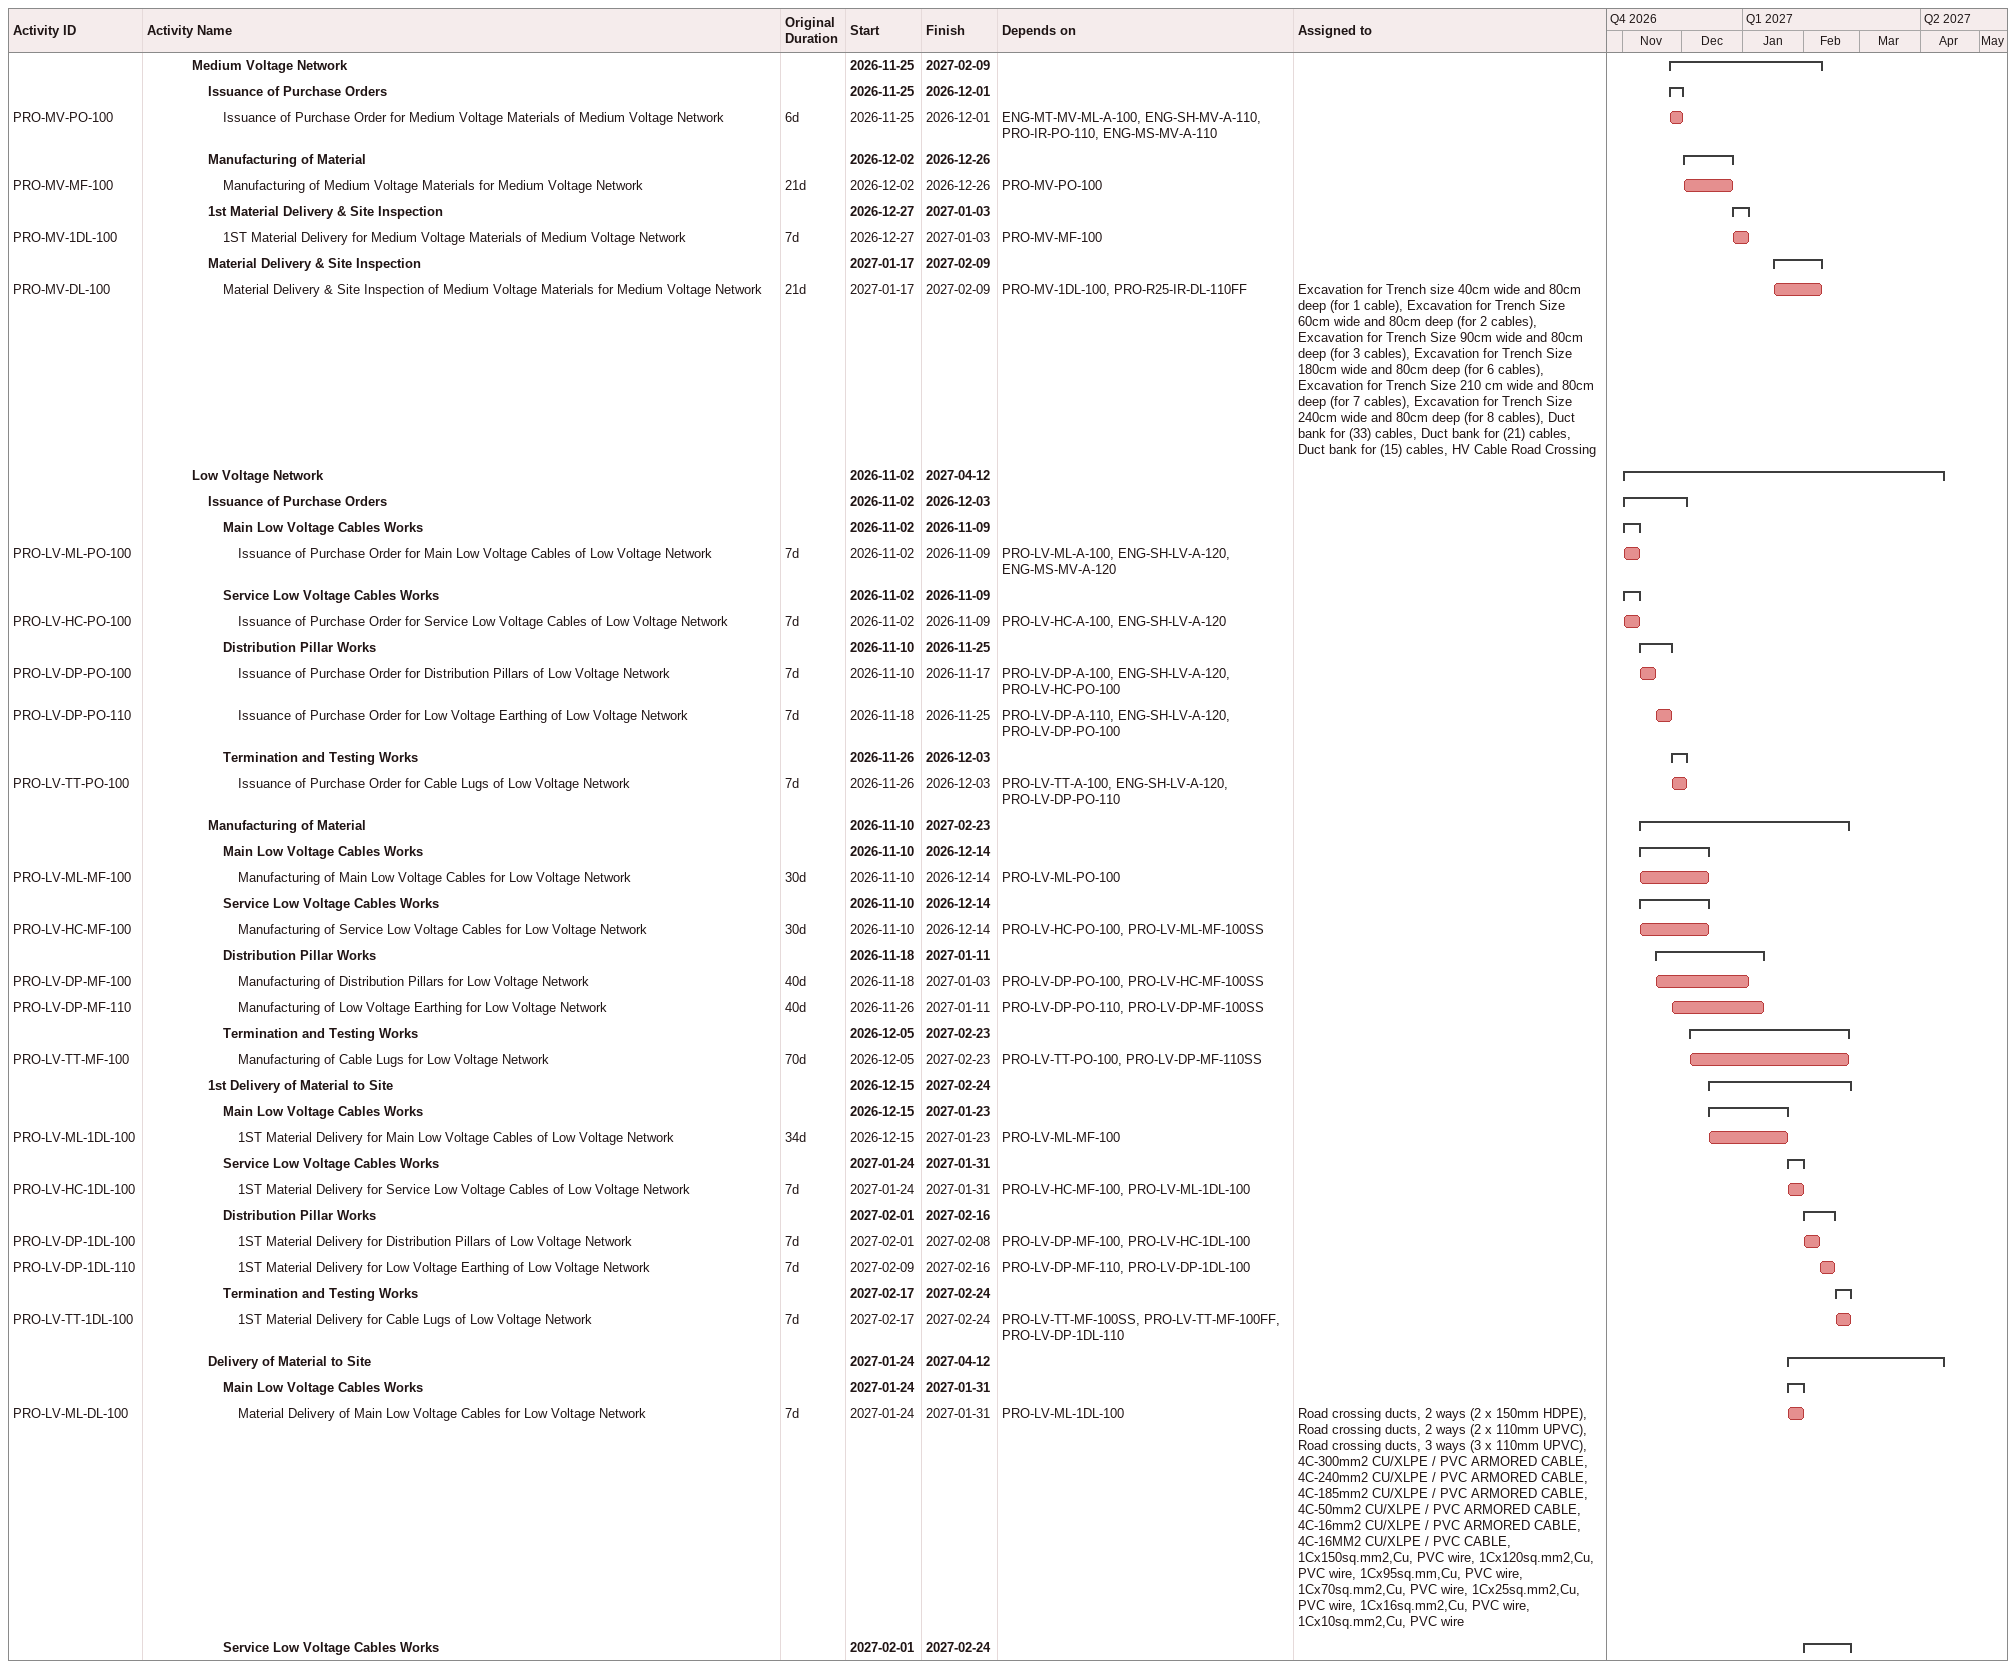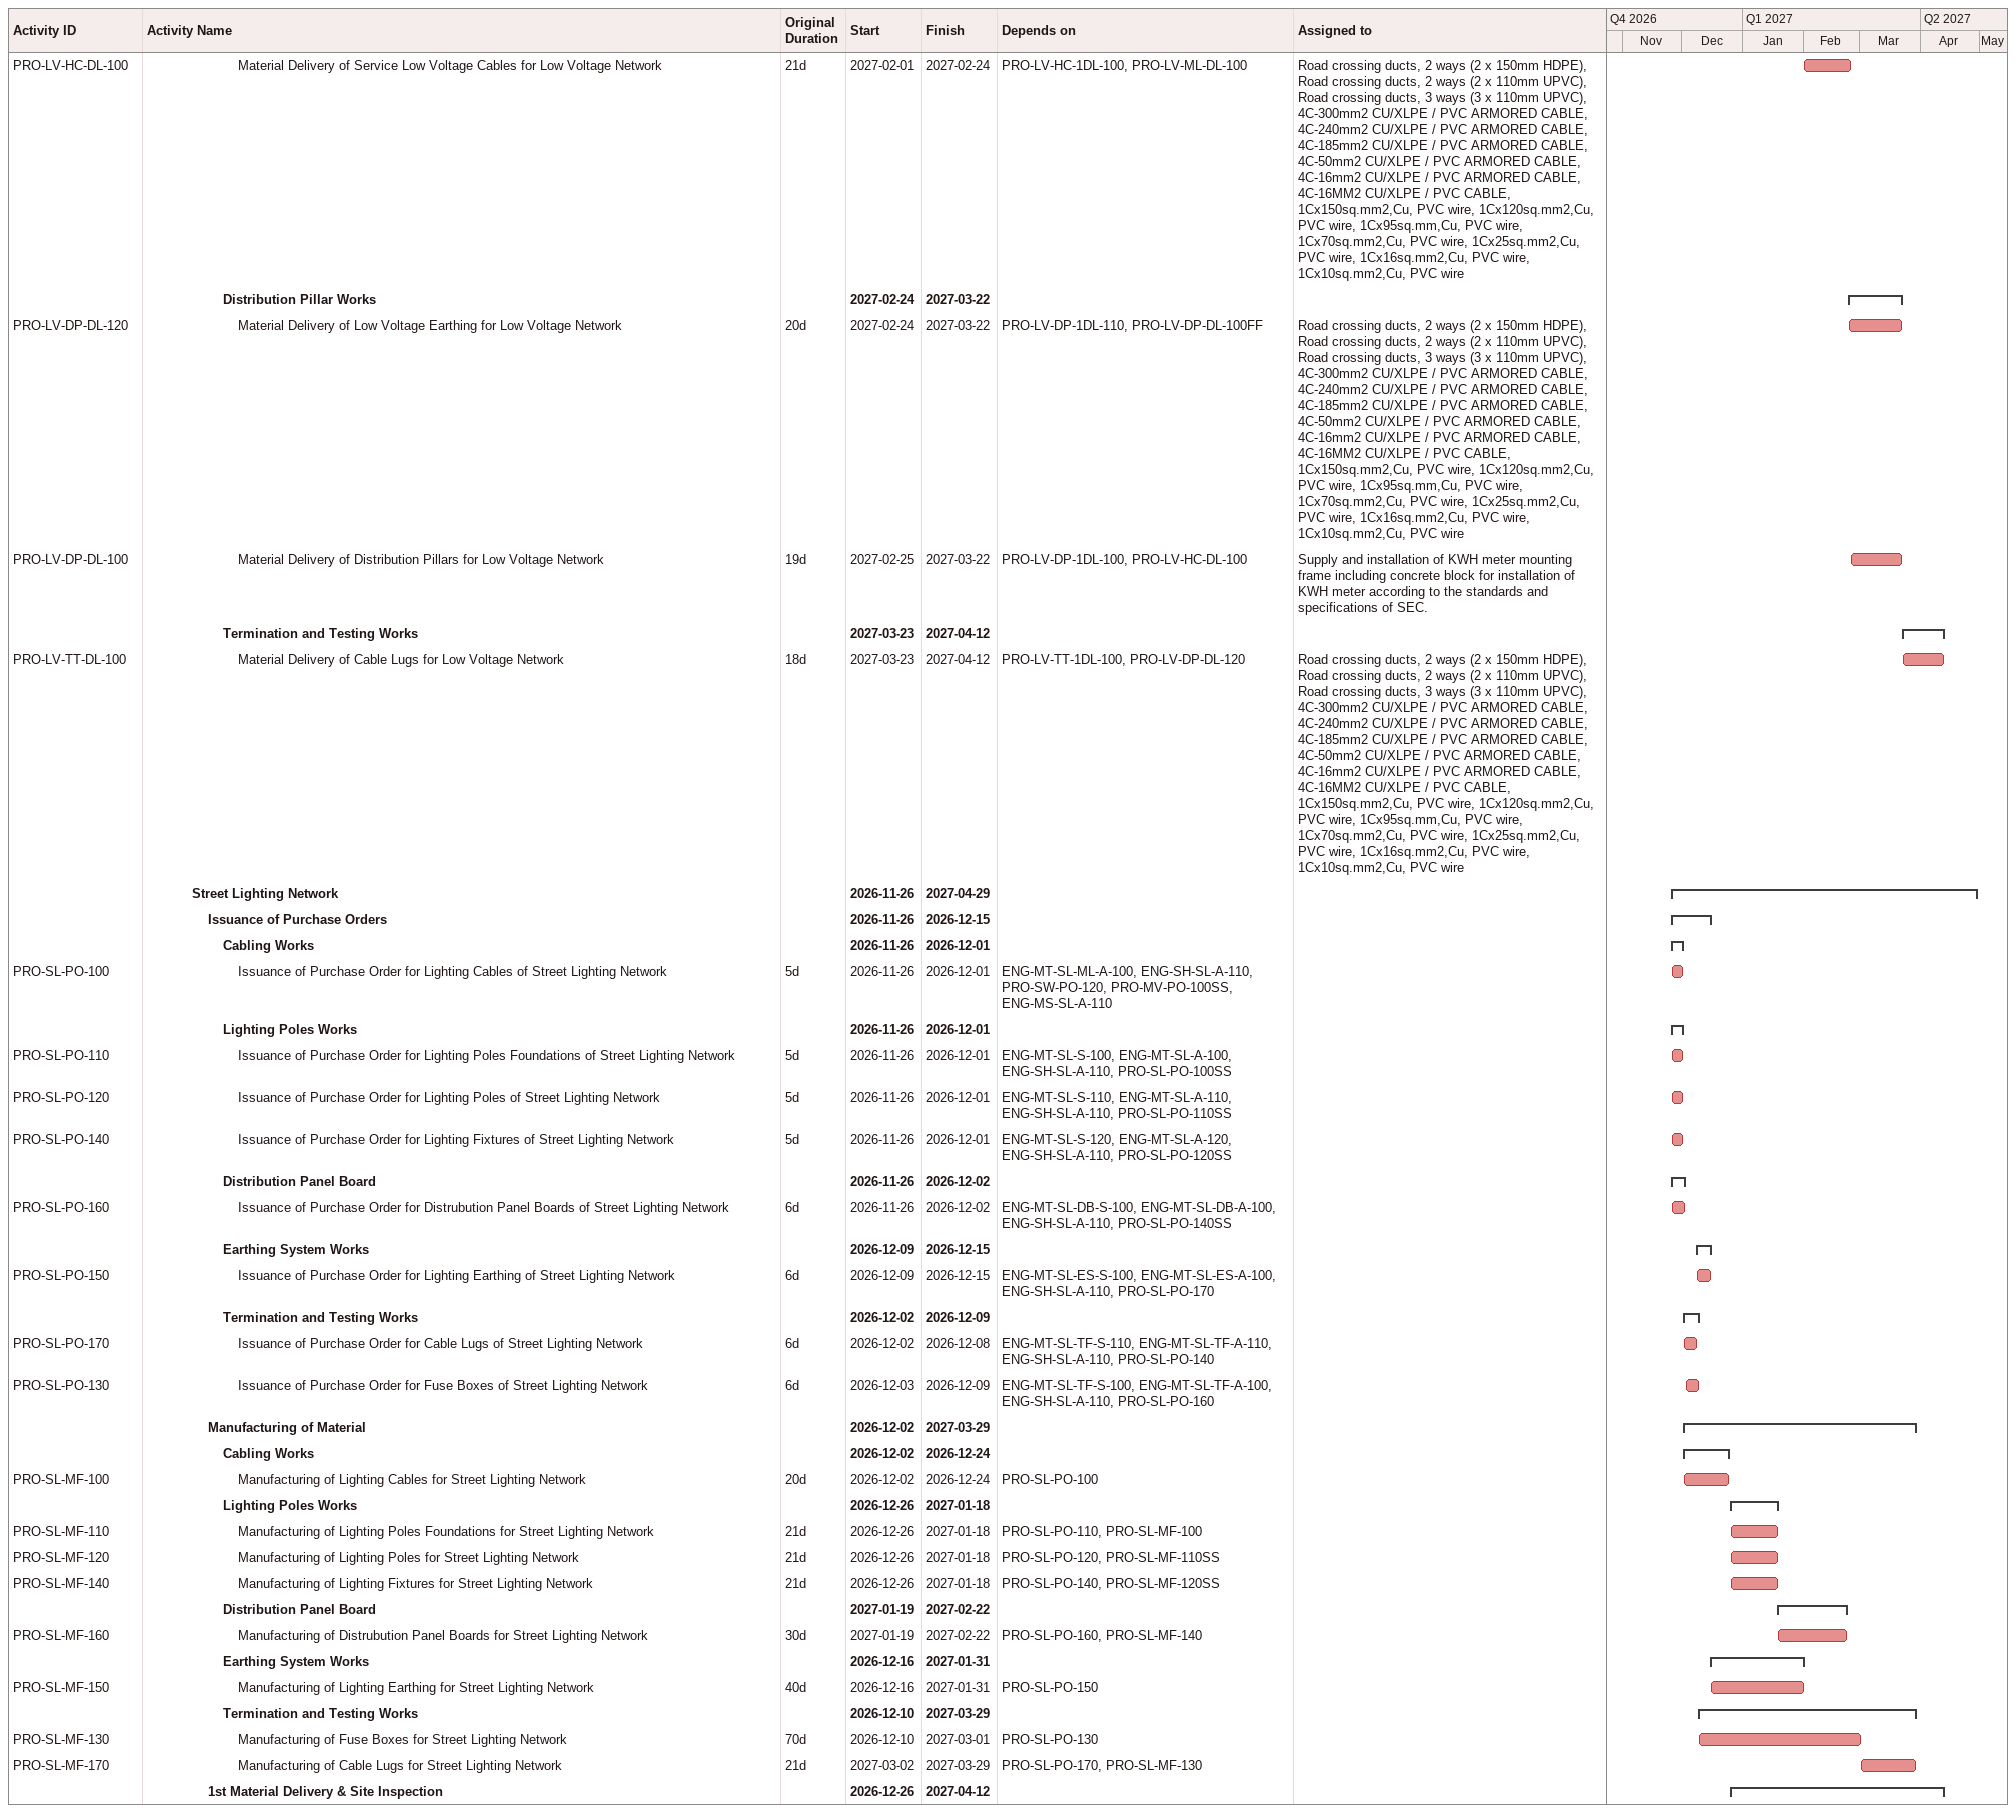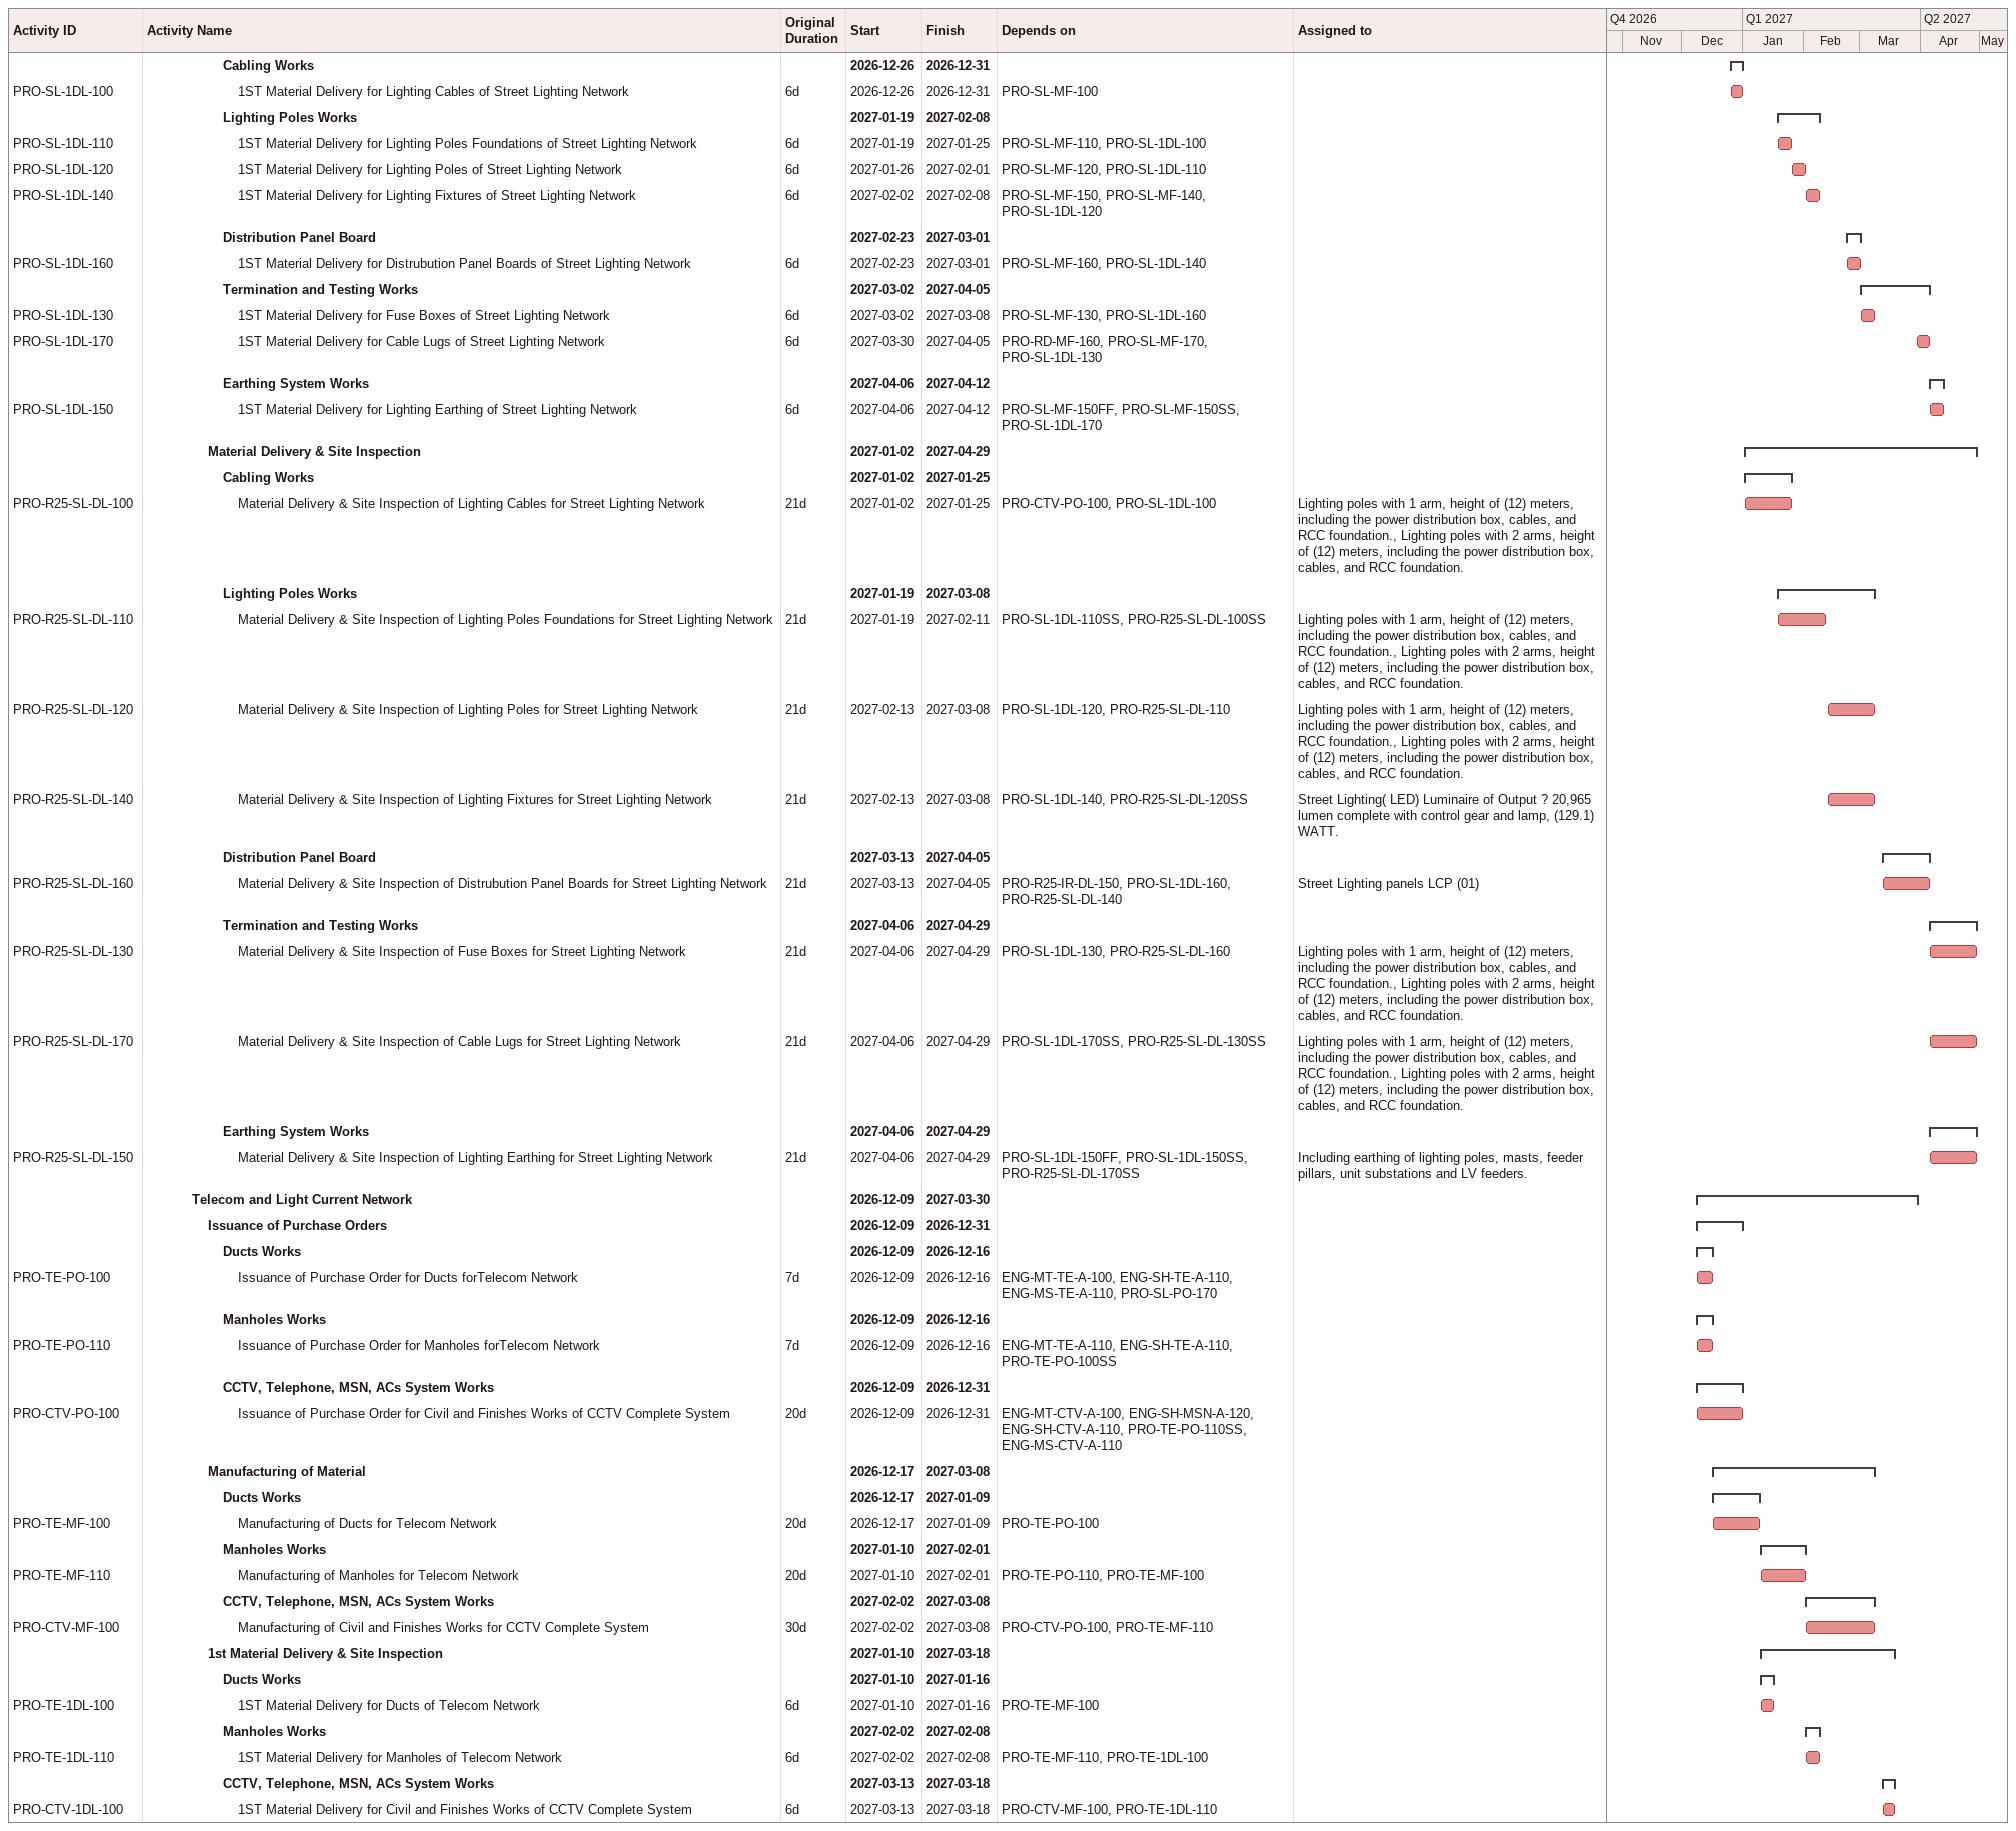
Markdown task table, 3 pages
| ID | Level | Task | Original duration | Start | Finish | Predecessors | Resources |
|---|---|---|---|---|---|---|---|
|  | 4 | **Medium Voltage Network** |  | 2026-11-25 | 2027-02-09 |  |  |
|  | 5 | **Issuance of Purchase Orders** |  | 2026-11-25 | 2026-12-01 |  |  |
| PRO-MV-PO-100 | 6 | Issuance of Purchase Order for Medium Voltage Materials of Medium Voltage Network | 6d | 2026-11-25 | 2026-12-01 | ENG-MT-MV-ML-A-100, ENG-SH-MV-A-110, PRO-IR-PO-110, ENG-MS-MV-A-110 |  |
|  | 5 | **Manufacturing of Material** |  | 2026-12-02 | 2026-12-26 |  |  |
| PRO-MV-MF-100 | 6 | Manufacturing of Medium Voltage Materials for Medium Voltage Network | 21d | 2026-12-02 | 2026-12-26 | PRO-MV-PO-100 |  |
|  | 5 | **1st Material Delivery & Site Inspection** |  | 2026-12-27 | 2027-01-03 |  |  |
| PRO-MV-1DL-100 | 6 | 1ST Material Delivery for Medium Voltage Materials of Medium Voltage Network | 7d | 2026-12-27 | 2027-01-03 | PRO-MV-MF-100 |  |
|  | 5 | **Material Delivery & Site Inspection** |  | 2027-01-17 | 2027-02-09 |  |  |
| PRO-MV-DL-100 | 6 | Material Delivery & Site Inspection of Medium Voltage Materials for Medium Voltage Network | 21d | 2027-01-17 | 2027-02-09 | PRO-MV-1DL-100, PRO-R25-IR-DL-110FF | Excavation for Trench size 40cm wide and 80cm deep (for 1 cable), Excavation for Trench Size 60cm wide and 80cm deep (for 2 cables), Excavation for Trench Size 90cm wide and 80cm deep (for 3 cables), Excavation for Trench Size 180cm wide and 80cm deep (for 6 cables), Excavation for Trench Size 210 cm wide and 80cm deep (for 7 cables), Excavation for Trench Size 240cm wide and 80cm deep (for 8 cables), Duct bank for (33) cables, Duct bank for (21) cables, Duct bank for (15) cables, HV Cable Road Crossing |
|  | 4 | **Low Voltage Network** |  | 2026-11-02 | 2027-04-12 |  |  |
|  | 5 | **Issuance of Purchase Orders** |  | 2026-11-02 | 2026-12-03 |  |  |
|  | 6 | **Main Low Voltage Cables Works** |  | 2026-11-02 | 2026-11-09 |  |  |
| PRO-LV-ML-PO-100 | 7 | Issuance of Purchase Order for Main Low Voltage Cables of Low Voltage Network | 7d | 2026-11-02 | 2026-11-09 | PRO-LV-ML-A-100, ENG-SH-LV-A-120, ENG-MS-MV-A-120 |  |
|  | 6 | **Service Low Voltage Cables Works** |  | 2026-11-02 | 2026-11-09 |  |  |
| PRO-LV-HC-PO-100 | 7 | Issuance of Purchase Order for Service Low Voltage Cables of Low Voltage Network | 7d | 2026-11-02 | 2026-11-09 | PRO-LV-HC-A-100, ENG-SH-LV-A-120 |  |
|  | 6 | **Distribution Pillar Works** |  | 2026-11-10 | 2026-11-25 |  |  |
| PRO-LV-DP-PO-100 | 7 | Issuance of Purchase Order for Distribution Pillars of Low Voltage Network | 7d | 2026-11-10 | 2026-11-17 | PRO-LV-DP-A-100, ENG-SH-LV-A-120, PRO-LV-HC-PO-100 |  |
| PRO-LV-DP-PO-110 | 7 | Issuance of Purchase Order for Low Voltage Earthing of Low Voltage Network | 7d | 2026-11-18 | 2026-11-25 | PRO-LV-DP-A-110, ENG-SH-LV-A-120, PRO-LV-DP-PO-100 |  |
|  | 6 | **Termination and Testing Works** |  | 2026-11-26 | 2026-12-03 |  |  |
| PRO-LV-TT-PO-100 | 7 | Issuance of Purchase Order for Cable Lugs of Low Voltage Network | 7d | 2026-11-26 | 2026-12-03 | PRO-LV-TT-A-100, ENG-SH-LV-A-120, PRO-LV-DP-PO-110 |  |
|  | 5 | **Manufacturing of Material** |  | 2026-11-10 | 2027-02-23 |  |  |
|  | 6 | **Main Low Voltage Cables Works** |  | 2026-11-10 | 2026-12-14 |  |  |
| PRO-LV-ML-MF-100 | 7 | Manufacturing of Main Low Voltage Cables for Low Voltage Network | 30d | 2026-11-10 | 2026-12-14 | PRO-LV-ML-PO-100 |  |
|  | 6 | **Service Low Voltage Cables Works** |  | 2026-11-10 | 2026-12-14 |  |  |
| PRO-LV-HC-MF-100 | 7 | Manufacturing of Service Low Voltage Cables for Low Voltage Network | 30d | 2026-11-10 | 2026-12-14 | PRO-LV-HC-PO-100, PRO-LV-ML-MF-100SS |  |
|  | 6 | **Distribution Pillar Works** |  | 2026-11-18 | 2027-01-11 |  |  |
| PRO-LV-DP-MF-100 | 7 | Manufacturing of Distribution Pillars for Low Voltage Network | 40d | 2026-11-18 | 2027-01-03 | PRO-LV-DP-PO-100, PRO-LV-HC-MF-100SS |  |
| PRO-LV-DP-MF-110 | 7 | Manufacturing of Low Voltage Earthing for Low Voltage Network | 40d | 2026-11-26 | 2027-01-11 | PRO-LV-DP-PO-110, PRO-LV-DP-MF-100SS |  |
|  | 6 | **Termination and Testing Works** |  | 2026-12-05 | 2027-02-23 |  |  |
| PRO-LV-TT-MF-100 | 7 | Manufacturing of Cable Lugs for Low Voltage Network | 70d | 2026-12-05 | 2027-02-23 | PRO-LV-TT-PO-100, PRO-LV-DP-MF-110SS |  |
|  | 5 | **1st Delivery of Material to Site** |  | 2026-12-15 | 2027-02-24 |  |  |
|  | 6 | **Main Low Voltage Cables Works** |  | 2026-12-15 | 2027-01-23 |  |  |
| PRO-LV-ML-1DL-100 | 7 | 1ST Material Delivery for Main Low Voltage Cables of Low Voltage Network | 34d | 2026-12-15 | 2027-01-23 | PRO-LV-ML-MF-100 |  |
|  | 6 | **Service Low Voltage Cables Works** |  | 2027-01-24 | 2027-01-31 |  |  |
| PRO-LV-HC-1DL-100 | 7 | 1ST Material Delivery for Service Low Voltage Cables of Low Voltage Network | 7d | 2027-01-24 | 2027-01-31 | PRO-LV-HC-MF-100, PRO-LV-ML-1DL-100 |  |
|  | 6 | **Distribution Pillar Works** |  | 2027-02-01 | 2027-02-16 |  |  |
| PRO-LV-DP-1DL-100 | 7 | 1ST Material Delivery for Distribution Pillars of Low Voltage Network | 7d | 2027-02-01 | 2027-02-08 | PRO-LV-DP-MF-100, PRO-LV-HC-1DL-100 |  |
| PRO-LV-DP-1DL-110 | 7 | 1ST Material Delivery for Low Voltage Earthing of Low Voltage Network | 7d | 2027-02-09 | 2027-02-16 | PRO-LV-DP-MF-110, PRO-LV-DP-1DL-100 |  |
|  | 6 | **Termination and Testing Works** |  | 2027-02-17 | 2027-02-24 |  |  |
| PRO-LV-TT-1DL-100 | 7 | 1ST Material Delivery for Cable Lugs of Low Voltage Network | 7d | 2027-02-17 | 2027-02-24 | PRO-LV-TT-MF-100SS, PRO-LV-TT-MF-100FF, PRO-LV-DP-1DL-110 |  |
|  | 5 | **Delivery of Material to Site** |  | 2027-01-24 | 2027-04-12 |  |  |
|  | 6 | **Main Low Voltage Cables Works** |  | 2027-01-24 | 2027-01-31 |  |  |
| PRO-LV-ML-DL-100 | 7 | Material Delivery of Main Low Voltage Cables for Low Voltage Network | 7d | 2027-01-24 | 2027-01-31 | PRO-LV-ML-1DL-100 | Road crossing ducts, 2 ways (2 x 150mm HDPE), Road crossing ducts, 2 ways (2 x 110mm UPVC), Road crossing ducts, 3 ways (3 x 110mm UPVC), 4C-300mm2 CU/XLPE / PVC ARMORED CABLE, 4C-240mm2 CU/XLPE / PVC ARMORED CABLE, 4C-185mm2 CU/XLPE / PVC ARMORED CABLE, 4C-50mm2 CU/XLPE / PVC ARMORED CABLE, 4C-16mm2 CU/XLPE / PVC ARMORED CABLE, 4C-16MM2 CU/XLPE / PVC CABLE, 1Cx150sq.mm2,Cu, PVC wire, 1Cx120sq.mm2,Cu, PVC wire, 1Cx95sq.mm,Cu, PVC wire, 1Cx70sq.mm2,Cu, PVC wire, 1Cx25sq.mm2,Cu, PVC wire, 1Cx16sq.mm2,Cu, PVC wire, 1Cx10sq.mm2,Cu, PVC wire |
|  | 6 | **Service Low Voltage Cables Works** |  | 2027-02-01 | 2027-02-24 |  |  |
| PRO-LV-HC-DL-100 | 7 | Material Delivery of Service Low Voltage Cables for Low Voltage Network | 21d | 2027-02-01 | 2027-02-24 | PRO-LV-HC-1DL-100, PRO-LV-ML-DL-100 | Road crossing ducts, 2 ways (2 x 150mm HDPE), Road crossing ducts, 2 ways (2 x 110mm UPVC), Road crossing ducts, 3 ways (3 x 110mm UPVC), 4C-300mm2 CU/XLPE / PVC ARMORED CABLE, 4C-240mm2 CU/XLPE / PVC ARMORED CABLE, 4C-185mm2 CU/XLPE / PVC ARMORED CABLE, 4C-50mm2 CU/XLPE / PVC ARMORED CABLE, 4C-16mm2 CU/XLPE / PVC ARMORED CABLE, 4C-16MM2 CU/XLPE / PVC CABLE, 1Cx150sq.mm2,Cu, PVC wire, 1Cx120sq.mm2,Cu, PVC wire, 1Cx95sq.mm,Cu, PVC wire, 1Cx70sq.mm2,Cu, PVC wire, 1Cx25sq.mm2,Cu, PVC wire, 1Cx16sq.mm2,Cu, PVC wire, 1Cx10sq.mm2,Cu, PVC wire |
|  | 6 | **Distribution Pillar Works** |  | 2027-02-24 | 2027-03-22 |  |  |
| PRO-LV-DP-DL-120 | 7 | Material Delivery of Low Voltage Earthing for Low Voltage Network | 20d | 2027-02-24 | 2027-03-22 | PRO-LV-DP-1DL-110, PRO-LV-DP-DL-100FF | Road crossing ducts, 2 ways (2 x 150mm HDPE), Road crossing ducts, 2 ways (2 x 110mm UPVC), Road crossing ducts, 3 ways (3 x 110mm UPVC), 4C-300mm2 CU/XLPE / PVC ARMORED CABLE, 4C-240mm2 CU/XLPE / PVC ARMORED CABLE, 4C-185mm2 CU/XLPE / PVC ARMORED CABLE, 4C-50mm2 CU/XLPE / PVC ARMORED CABLE, 4C-16mm2 CU/XLPE / PVC ARMORED CABLE, 4C-16MM2 CU/XLPE / PVC CABLE, 1Cx150sq.mm2,Cu, PVC wire, 1Cx120sq.mm2,Cu, PVC wire, 1Cx95sq.mm,Cu, PVC wire, 1Cx70sq.mm2,Cu, PVC wire, 1Cx25sq.mm2,Cu, PVC wire, 1Cx16sq.mm2,Cu, PVC wire, 1Cx10sq.mm2,Cu, PVC wire |
| PRO-LV-DP-DL-100 | 7 | Material Delivery of Distribution Pillars for Low Voltage Network | 19d | 2027-02-25 | 2027-03-22 | PRO-LV-DP-1DL-100, PRO-LV-HC-DL-100 | Supply and installation of KWH meter mounting frame including concrete block for installation of KWH meter according to the standards and specifications of SEC. |
|  | 6 | **Termination and Testing Works** |  | 2027-03-23 | 2027-04-12 |  |  |
| PRO-LV-TT-DL-100 | 7 | Material Delivery of Cable Lugs for Low Voltage Network | 18d | 2027-03-23 | 2027-04-12 | PRO-LV-TT-1DL-100, PRO-LV-DP-DL-120 | Road crossing ducts, 2 ways (2 x 150mm HDPE), Road crossing ducts, 2 ways (2 x 110mm UPVC), Road crossing ducts, 3 ways (3 x 110mm UPVC), 4C-300mm2 CU/XLPE / PVC ARMORED CABLE, 4C-240mm2 CU/XLPE / PVC ARMORED CABLE, 4C-185mm2 CU/XLPE / PVC ARMORED CABLE, 4C-50mm2 CU/XLPE / PVC ARMORED CABLE, 4C-16mm2 CU/XLPE / PVC ARMORED CABLE, 4C-16MM2 CU/XLPE / PVC CABLE, 1Cx150sq.mm2,Cu, PVC wire, 1Cx120sq.mm2,Cu, PVC wire, 1Cx95sq.mm,Cu, PVC wire, 1Cx70sq.mm2,Cu, PVC wire, 1Cx25sq.mm2,Cu, PVC wire, 1Cx16sq.mm2,Cu, PVC wire, 1Cx10sq.mm2,Cu, PVC wire |
|  | 4 | **Street Lighting Network** |  | 2026-11-26 | 2027-04-29 |  |  |
|  | 5 | **Issuance of Purchase Orders** |  | 2026-11-26 | 2026-12-15 |  |  |
|  | 6 | **Cabling Works** |  | 2026-11-26 | 2026-12-01 |  |  |
| PRO-SL-PO-100 | 7 | Issuance of Purchase Order for Lighting Cables of Street Lighting Network | 5d | 2026-11-26 | 2026-12-01 | ENG-MT-SL-ML-A-100, ENG-SH-SL-A-110, PRO-SW-PO-120, PRO-MV-PO-100SS, ENG-MS-SL-A-110 |  |
|  | 6 | **Lighting Poles Works** |  | 2026-11-26 | 2026-12-01 |  |  |
| PRO-SL-PO-110 | 7 | Issuance of Purchase Order for Lighting Poles Foundations of Street Lighting Network | 5d | 2026-11-26 | 2026-12-01 | ENG-MT-SL-S-100, ENG-MT-SL-A-100, ENG-SH-SL-A-110, PRO-SL-PO-100SS |  |
| PRO-SL-PO-120 | 7 | Issuance of Purchase Order for Lighting Poles of Street Lighting Network | 5d | 2026-11-26 | 2026-12-01 | ENG-MT-SL-S-110, ENG-MT-SL-A-110, ENG-SH-SL-A-110, PRO-SL-PO-110SS |  |
| PRO-SL-PO-140 | 7 | Issuance of Purchase Order for Lighting Fixtures of Street Lighting Network | 5d | 2026-11-26 | 2026-12-01 | ENG-MT-SL-S-120, ENG-MT-SL-A-120, ENG-SH-SL-A-110, PRO-SL-PO-120SS |  |
|  | 6 | **Distribution Panel Board** |  | 2026-11-26 | 2026-12-02 |  |  |
| PRO-SL-PO-160 | 7 | Issuance of Purchase Order for Distrubution Panel Boards of Street Lighting Network | 6d | 2026-11-26 | 2026-12-02 | ENG-MT-SL-DB-S-100, ENG-MT-SL-DB-A-100, ENG-SH-SL-A-110, PRO-SL-PO-140SS |  |
|  | 6 | **Earthing System Works** |  | 2026-12-09 | 2026-12-15 |  |  |
| PRO-SL-PO-150 | 7 | Issuance of Purchase Order for Lighting Earthing of Street Lighting Network | 6d | 2026-12-09 | 2026-12-15 | ENG-MT-SL-ES-S-100, ENG-MT-SL-ES-A-100, ENG-SH-SL-A-110, PRO-SL-PO-170 |  |
|  | 6 | **Termination and Testing Works** |  | 2026-12-02 | 2026-12-09 |  |  |
| PRO-SL-PO-170 | 7 | Issuance of Purchase Order for Cable Lugs of Street Lighting Network | 6d | 2026-12-02 | 2026-12-08 | ENG-MT-SL-TF-S-110, ENG-MT-SL-TF-A-110, ENG-SH-SL-A-110, PRO-SL-PO-140 |  |
| PRO-SL-PO-130 | 7 | Issuance of Purchase Order for Fuse Boxes of Street Lighting Network | 6d | 2026-12-03 | 2026-12-09 | ENG-MT-SL-TF-S-100, ENG-MT-SL-TF-A-100, ENG-SH-SL-A-110, PRO-SL-PO-160 |  |
|  | 5 | **Manufacturing of Material** |  | 2026-12-02 | 2027-03-29 |  |  |
|  | 6 | **Cabling Works** |  | 2026-12-02 | 2026-12-24 |  |  |
| PRO-SL-MF-100 | 7 | Manufacturing of Lighting Cables for Street Lighting Network | 20d | 2026-12-02 | 2026-12-24 | PRO-SL-PO-100 |  |
|  | 6 | **Lighting Poles Works** |  | 2026-12-26 | 2027-01-18 |  |  |
| PRO-SL-MF-110 | 7 | Manufacturing of Lighting Poles Foundations for Street Lighting Network | 21d | 2026-12-26 | 2027-01-18 | PRO-SL-PO-110, PRO-SL-MF-100 |  |
| PRO-SL-MF-120 | 7 | Manufacturing of Lighting Poles for Street Lighting Network | 21d | 2026-12-26 | 2027-01-18 | PRO-SL-PO-120, PRO-SL-MF-110SS |  |
| PRO-SL-MF-140 | 7 | Manufacturing of Lighting Fixtures for Street Lighting Network | 21d | 2026-12-26 | 2027-01-18 | PRO-SL-PO-140, PRO-SL-MF-120SS |  |
|  | 6 | **Distribution Panel Board** |  | 2027-01-19 | 2027-02-22 |  |  |
| PRO-SL-MF-160 | 7 | Manufacturing of Distrubution Panel Boards for Street Lighting Network | 30d | 2027-01-19 | 2027-02-22 | PRO-SL-PO-160, PRO-SL-MF-140 |  |
|  | 6 | **Earthing System Works** |  | 2026-12-16 | 2027-01-31 |  |  |
| PRO-SL-MF-150 | 7 | Manufacturing of Lighting Earthing for Street Lighting Network | 40d | 2026-12-16 | 2027-01-31 | PRO-SL-PO-150 |  |
|  | 6 | **Termination and Testing Works** |  | 2026-12-10 | 2027-03-29 |  |  |
| PRO-SL-MF-130 | 7 | Manufacturing of Fuse Boxes for Street Lighting Network | 70d | 2026-12-10 | 2027-03-01 | PRO-SL-PO-130 |  |
| PRO-SL-MF-170 | 7 | Manufacturing of Cable Lugs for Street Lighting Network | 21d | 2027-03-02 | 2027-03-29 | PRO-SL-PO-170, PRO-SL-MF-130 |  |
|  | 5 | **1st Material Delivery & Site Inspection** |  | 2026-12-26 | 2027-04-12 |  |  |
|  | 6 | **Cabling Works** |  | 2026-12-26 | 2026-12-31 |  |  |
| PRO-SL-1DL-100 | 7 | 1ST Material Delivery for Lighting Cables of Street Lighting Network | 6d | 2026-12-26 | 2026-12-31 | PRO-SL-MF-100 |  |
|  | 6 | **Lighting Poles Works** |  | 2027-01-19 | 2027-02-08 |  |  |
| PRO-SL-1DL-110 | 7 | 1ST Material Delivery for Lighting Poles Foundations of Street Lighting Network | 6d | 2027-01-19 | 2027-01-25 | PRO-SL-MF-110, PRO-SL-1DL-100 |  |
| PRO-SL-1DL-120 | 7 | 1ST Material Delivery for Lighting Poles of Street Lighting Network | 6d | 2027-01-26 | 2027-02-01 | PRO-SL-MF-120, PRO-SL-1DL-110 |  |
| PRO-SL-1DL-140 | 7 | 1ST Material Delivery for Lighting Fixtures of Street Lighting Network | 6d | 2027-02-02 | 2027-02-08 | PRO-SL-MF-150, PRO-SL-MF-140, PRO-SL-1DL-120 |  |
|  | 6 | **Distribution Panel Board** |  | 2027-02-23 | 2027-03-01 |  |  |
| PRO-SL-1DL-160 | 7 | 1ST Material Delivery for Distrubution Panel Boards of Street Lighting Network | 6d | 2027-02-23 | 2027-03-01 | PRO-SL-MF-160, PRO-SL-1DL-140 |  |
|  | 6 | **Termination and Testing Works** |  | 2027-03-02 | 2027-04-05 |  |  |
| PRO-SL-1DL-130 | 7 | 1ST Material Delivery for Fuse Boxes of Street Lighting Network | 6d | 2027-03-02 | 2027-03-08 | PRO-SL-MF-130, PRO-SL-1DL-160 |  |
| PRO-SL-1DL-170 | 7 | 1ST Material Delivery for Cable Lugs of Street Lighting Network | 6d | 2027-03-30 | 2027-04-05 | PRO-RD-MF-160, PRO-SL-MF-170, PRO-SL-1DL-130 |  |
|  | 6 | **Earthing System Works** |  | 2027-04-06 | 2027-04-12 |  |  |
| PRO-SL-1DL-150 | 7 | 1ST Material Delivery for Lighting Earthing of Street Lighting Network | 6d | 2027-04-06 | 2027-04-12 | PRO-SL-MF-150FF, PRO-SL-MF-150SS, PRO-SL-1DL-170 |  |
|  | 5 | **Material Delivery & Site Inspection** |  | 2027-01-02 | 2027-04-29 |  |  |
|  | 6 | **Cabling Works** |  | 2027-01-02 | 2027-01-25 |  |  |
| PRO-R25-SL-DL-100 | 7 | Material Delivery & Site Inspection of Lighting Cables for Street Lighting Network | 21d | 2027-01-02 | 2027-01-25 | PRO-CTV-PO-100, PRO-SL-1DL-100 | Lighting poles with 1 arm, height of (12) meters, including the power distribution box, cables, and RCC foundation., Lighting poles with 2 arms, height of (12) meters, including the power distribution box, cables, and RCC foundation. |
|  | 6 | **Lighting Poles Works** |  | 2027-01-19 | 2027-03-08 |  |  |
| PRO-R25-SL-DL-110 | 7 | Material Delivery & Site Inspection of Lighting Poles Foundations for Street Lighting Network | 21d | 2027-01-19 | 2027-02-11 | PRO-SL-1DL-110SS, PRO-R25-SL-DL-100SS | Lighting poles with 1 arm, height of (12) meters, including the power distribution box, cables, and RCC foundation., Lighting poles with 2 arms, height of (12) meters, including the power distribution box, cables, and RCC foundation. |
| PRO-R25-SL-DL-120 | 7 | Material Delivery & Site Inspection of Lighting Poles for Street Lighting Network | 21d | 2027-02-13 | 2027-03-08 | PRO-SL-1DL-120, PRO-R25-SL-DL-110 | Lighting poles with 1 arm, height of (12) meters, including the power distribution box, cables, and RCC foundation., Lighting poles with 2 arms, height of (12) meters, including the power distribution box, cables, and RCC foundation. |
| PRO-R25-SL-DL-140 | 7 | Material Delivery & Site Inspection of Lighting Fixtures for Street Lighting Network | 21d | 2027-02-13 | 2027-03-08 | PRO-SL-1DL-140, PRO-R25-SL-DL-120SS | Street Lighting( LED) Luminaire of Output ? 20,965 lumen complete with control gear and lamp, (129.1) WATT. |
|  | 6 | **Distribution Panel Board** |  | 2027-03-13 | 2027-04-05 |  |  |
| PRO-R25-SL-DL-160 | 7 | Material Delivery & Site Inspection of Distrubution Panel Boards for Street Lighting Network | 21d | 2027-03-13 | 2027-04-05 | PRO-R25-IR-DL-150, PRO-SL-1DL-160, PRO-R25-SL-DL-140 | Street Lighting panels LCP (01) |
|  | 6 | **Termination and Testing Works** |  | 2027-04-06 | 2027-04-29 |  |  |
| PRO-R25-SL-DL-130 | 7 | Material Delivery & Site Inspection of Fuse Boxes for Street Lighting Network | 21d | 2027-04-06 | 2027-04-29 | PRO-SL-1DL-130, PRO-R25-SL-DL-160 | Lighting poles with 1 arm, height of (12) meters, including the power distribution box, cables, and RCC foundation., Lighting poles with 2 arms, height of (12) meters, including the power distribution box, cables, and RCC foundation. |
| PRO-R25-SL-DL-170 | 7 | Material Delivery & Site Inspection of Cable Lugs for Street Lighting Network | 21d | 2027-04-06 | 2027-04-29 | PRO-SL-1DL-170SS, PRO-R25-SL-DL-130SS | Lighting poles with 1 arm, height of (12) meters, including the power distribution box, cables, and RCC foundation., Lighting poles with 2 arms, height of (12) meters, including the power distribution box, cables, and RCC foundation. |
|  | 6 | **Earthing System Works** |  | 2027-04-06 | 2027-04-29 |  |  |
| PRO-R25-SL-DL-150 | 7 | Material Delivery & Site Inspection of Lighting Earthing for Street Lighting Network | 21d | 2027-04-06 | 2027-04-29 | PRO-SL-1DL-150FF, PRO-SL-1DL-150SS, PRO-R25-SL-DL-170SS | Including earthing of lighting poles, masts, feeder pillars, unit substations and LV feeders. |
|  | 4 | **Telecom and Light Current Network** |  | 2026-12-09 | 2027-03-30 |  |  |
|  | 5 | **Issuance of Purchase Orders** |  | 2026-12-09 | 2026-12-31 |  |  |
|  | 6 | **Ducts Works** |  | 2026-12-09 | 2026-12-16 |  |  |
| PRO-TE-PO-100 | 7 | Issuance of Purchase Order for Ducts forTelecom Network | 7d | 2026-12-09 | 2026-12-16 | ENG-MT-TE-A-100, ENG-SH-TE-A-110, ENG-MS-TE-A-110, PRO-SL-PO-170 |  |
|  | 6 | **Manholes Works** |  | 2026-12-09 | 2026-12-16 |  |  |
| PRO-TE-PO-110 | 7 | Issuance of Purchase Order for Manholes forTelecom Network | 7d | 2026-12-09 | 2026-12-16 | ENG-MT-TE-A-110, ENG-SH-TE-A-110, PRO-TE-PO-100SS |  |
|  | 6 | **CCTV, Telephone, MSN, ACs System Works** |  | 2026-12-09 | 2026-12-31 |  |  |
| PRO-CTV-PO-100 | 7 | Issuance of Purchase Order for Civil and Finishes Works of CCTV Complete System | 20d | 2026-12-09 | 2026-12-31 | ENG-MT-CTV-A-100, ENG-SH-MSN-A-120, ENG-SH-CTV-A-110, PRO-TE-PO-110SS, ENG-MS-CTV-A-110 |  |
|  | 5 | **Manufacturing of Material** |  | 2026-12-17 | 2027-03-08 |  |  |
|  | 6 | **Ducts Works** |  | 2026-12-17 | 2027-01-09 |  |  |
| PRO-TE-MF-100 | 7 | Manufacturing of Ducts for Telecom Network | 20d | 2026-12-17 | 2027-01-09 | PRO-TE-PO-100 |  |
|  | 6 | **Manholes Works** |  | 2027-01-10 | 2027-02-01 |  |  |
| PRO-TE-MF-110 | 7 | Manufacturing of Manholes for Telecom Network | 20d | 2027-01-10 | 2027-02-01 | PRO-TE-PO-110, PRO-TE-MF-100 |  |
|  | 6 | **CCTV, Telephone, MSN, ACs System Works** |  | 2027-02-02 | 2027-03-08 |  |  |
| PRO-CTV-MF-100 | 7 | Manufacturing of Civil and Finishes Works for CCTV Complete System | 30d | 2027-02-02 | 2027-03-08 | PRO-CTV-PO-100, PRO-TE-MF-110 |  |
|  | 5 | **1st Material Delivery & Site Inspection** |  | 2027-01-10 | 2027-03-18 |  |  |
|  | 6 | **Ducts Works** |  | 2027-01-10 | 2027-01-16 |  |  |
| PRO-TE-1DL-100 | 7 | 1ST Material Delivery for Ducts of Telecom Network | 6d | 2027-01-10 | 2027-01-16 | PRO-TE-MF-100 |  |
|  | 6 | **Manholes Works** |  | 2027-02-02 | 2027-02-08 |  |  |
| PRO-TE-1DL-110 | 7 | 1ST Material Delivery for Manholes of Telecom Network | 6d | 2027-02-02 | 2027-02-08 | PRO-TE-MF-110, PRO-TE-1DL-100 |  |
|  | 6 | **CCTV, Telephone, MSN, ACs System Works** |  | 2027-03-13 | 2027-03-18 |  |  |
| PRO-CTV-1DL-100 | 7 | 1ST Material Delivery for Civil and Finishes Works of CCTV Complete System | 6d | 2027-03-13 | 2027-03-18 | PRO-CTV-MF-100, PRO-TE-1DL-110 |  |
